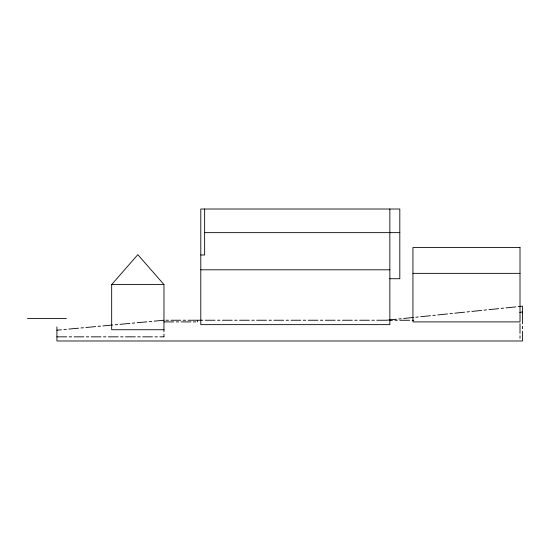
<?xml version="1.0" encoding="UTF-8"?>
<svg xmlns="http://www.w3.org/2000/svg" width="550" height="550" viewBox="0 0 550 550"><rect width="100%" height="100%" fill="white"/><g stroke="black" fill="none" stroke-linecap="round" stroke-linejoin="round"><path stroke-width="0.82" d="M163.969 329.739L111.677 329.739L111.677 284.549L137.823 254.671L163.969 284.549L163.969 331.698M519.784 312.421L522.191 311.967L522.5 313.596L522.5 306.13L518.21 306.632M396.323 319.234L386.574 320.238L376.771 320.238M398.764 318.979L401.204 318.725M403.638 318.478L413.387 317.467M415.828 317.212L418.261 316.965M420.702 316.711L430.451 315.707M432.891 315.452L435.325 315.198M437.766 314.951L447.514 313.94M449.955 313.686L452.389 313.438M454.829 313.184L464.578 312.173M467.019 311.926L469.453 311.671M471.893 311.424L481.642 310.413M484.082 310.159L486.516 309.911M488.957 309.657L498.706 308.646M501.146 308.399L503.58 308.144M506.021 307.897L515.769 306.886M56.918 330.199L61.483 329.773M63.924 329.546L66.364 329.319M68.805 329.093L78.561 328.185M81.001 327.958L83.442 327.731M85.883 327.504L95.645 326.597M98.086 326.37L100.526 326.143M102.967 325.916L112.723 325.009M115.163 324.782L117.604 324.548M120.044 324.321L129.807 323.414M132.248 323.187L134.688 322.96M137.122 322.733L146.884 321.826M149.325 321.599L151.766 321.372M154.206 321.145L163.969 320.238M204.641 232.643L399.816 232.643M200.798 254.987L204.641 254.987L204.641 209.014M200.798 269.803L389.854 269.803M412.947 273.35L520.011 273.35M389.854 278.726L399.816 278.726L399.816 209.014L200.798 209.014L200.798 324.637L389.854 324.637L389.854 209.014M111.677 284.549L163.969 284.549M27.5 318.581L66.351 318.581M166.017 320.238L168.472 320.238M170.919 320.238L180.723 320.238M183.178 320.238L185.625 320.238M188.072 320.238L202.778 320.238M205.232 320.238L215.029 320.238M217.484 320.238L219.931 320.238M222.386 320.238L232.189 320.238M234.637 320.238L237.091 320.238M239.539 320.238L249.343 320.238M251.79 320.238L254.244 320.238M256.692 320.238L266.496 320.238M268.943 320.238L271.397 320.238M273.845 320.238L283.649 320.238M286.103 320.238L288.551 320.238M291.005 320.238L300.802 320.238M303.256 320.238L305.704 320.238M308.158 320.238L317.955 320.238M320.409 320.238L322.857 320.238M325.311 320.238L335.115 320.238M337.562 320.238L340.017 320.238M342.464 320.238L352.268 320.238M354.716 320.238L357.17 320.238M359.618 320.238L369.421 320.238M371.869 320.238L374.323 320.238M390.026 320.265L392.473 320.265M394.928 320.265L397.375 320.265M399.829 320.265L409.626 320.265M412.081 320.265L413.717 320.265M163.969 321.901L173.766 321.901M176.22 321.901L178.667 321.901M181.122 321.901L190.926 321.901M193.373 321.901L195.821 321.901M56.918 336.834L66.722 336.834M69.169 336.834L71.624 336.834M74.071 336.834L83.875 336.834M86.323 336.834L88.777 336.834M91.224 336.834L101.028 336.834M103.476 336.834L105.93 336.834M108.377 336.834L118.181 336.834M120.636 336.834L123.083 336.834M125.531 336.834L135.334 336.834M137.789 336.834L140.236 336.834M142.691 336.834L152.488 336.834M154.942 336.834L157.389 336.834M159.844 336.834L163.969 336.834M522.5 314.029L522.5 323.833M522.5 326.281L522.5 328.735M522.5 331.183L522.5 340.986L56.918 340.986L56.918 326.893M520.011 323.599L520.011 333.403M520.011 335.857L520.011 338.305M197.471 320.265L197.471 321.901M163.969 334.153L163.969 336.6M520.011 247.5L412.947 247.5L412.947 321.901L520.011 321.901L520.011 247.5"/></g></svg>
